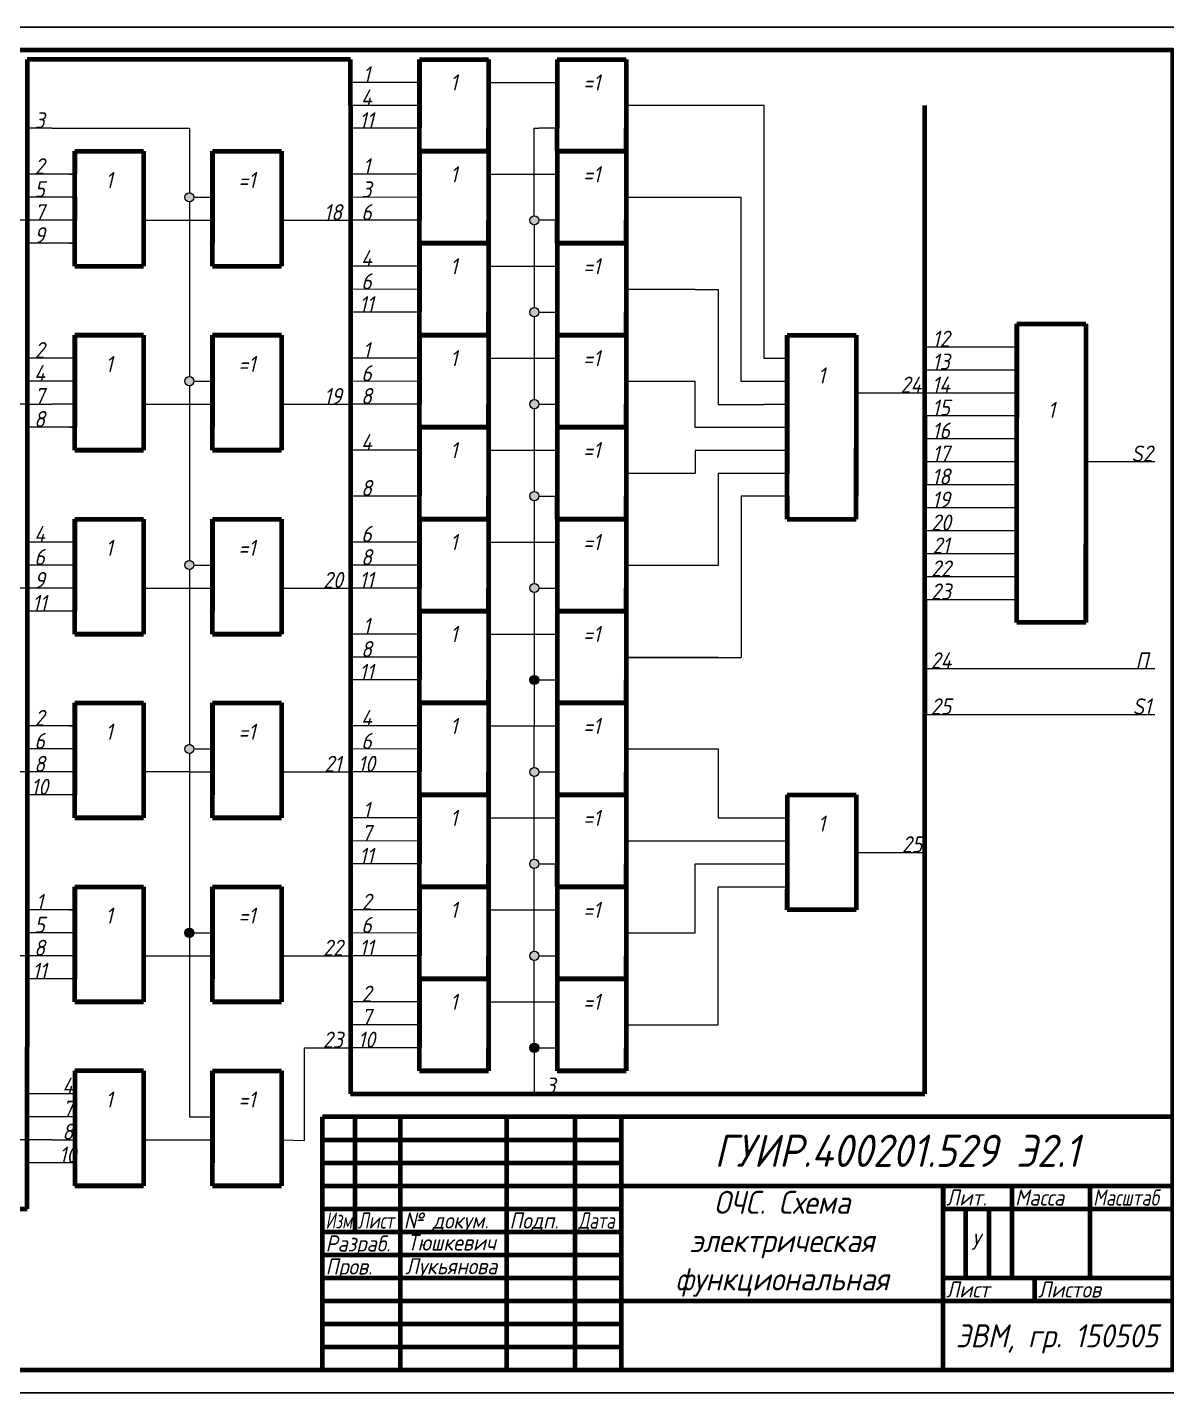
# Model space of a CAD drawing. Header units: millimetres. Extents: x -41 to 1158, y -278 to 531.
# Drawn here: x 166 to 413.9, y 0.1 to 297.1 of the extents above; entities that cross this region are included whole.
import ezdxf
from ezdxf.enums import TextEntityAlignment as Align

# ---------------------------------------------------------------- set-up
doc = ezdxf.new("R2010")
doc.units = ezdxf.units.MM
doc.header["$LTSCALE"] = 0.5
doc.layers.get('0').update_dxf_attribs({"lineweight": 60})
doc.layers.get('Defpoints').update_dxf_attribs({"color": 5})
doc.layers.add('4-текст', color=7, linetype='Continuous', true_color=0x00ad00)
doc.styles.get("Standard").update_dxf_attribs({"font": 'ISOCPEUI.TTF', "width": 0.9})

msp = doc.modelspace()

# ---------------------------------------------------------------- hatches: boundary and pattern name
at = {"lineweight": 100}
h = msp.add_hatch(color=256, dxfattribs=at)
h.dxf.hatch_style = 1
h.paths.add_polyline_path([(137.3, 180.16, 1), (135.3, 180.16, 1)])
h.paths.add_polyline_path([(137.3, 140.16, 1), (135.3, 140.16, 1)])
h.paths.add_polyline_path([(137.3, 220.16, 1), (135.3, 220.16, 1)])
h.paths.add_polyline_path([(137.3, 260.16, 1), (135.3, 260.16, 1)])
h.paths.add_polyline_path([(202.26, 260.16, 1), (200.26, 260.16, 1)])
h.paths.add_polyline_path([(202.26, 220.16, 1), (200.26, 220.16, 1)])
h.paths.add_polyline_path([(202.26, 180.16, 1), (200.26, 180.16, 1)])
h.paths.add_polyline_path([(202.26, 140.16, 1), (200.26, 140.16, 1)])
h.paths.add_polyline_path([(277.3, 135.16, 1), (275.3, 135.16, 1)])
h.paths.add_polyline_path([(277.3, 115.16, 1), (275.3, 115.16, 1)])
h.paths.add_polyline_path([(277.3, 95.16, 1), (275.3, 95.16, 1)])
h.paths.add_polyline_path([(277.3, 195.16, 1), (275.3, 195.16, 1)])
h.paths.add_polyline_path([(277.3, 175.16, 1), (275.3, 175.16, 1)])
h.paths.add_polyline_path([(275.3, 215.16, 1), (277.3, 215.16, 1)])
h.paths.add_polyline_path([(275.3, 235.16, 1), (277.3, 235.16, 1)])
h.paths.add_polyline_path([(275.3, 255.16, 1), (277.3, 255.16, 1)])
h = msp.add_hatch(color=256, dxfattribs=at)
h.dxf.hatch_style = 1
h.paths.add_polyline_path([(277.3, 155.16, 1), (275.3, 155.16, 1)])
h = msp.add_hatch(color=256, dxfattribs=at)
h.dxf.hatch_style = 1
h.paths.add_polyline_path([(202.26, 100.16, 1), (200.26, 100.16, 1)])
h = msp.add_hatch(color=256, dxfattribs=at)
h.dxf.hatch_style = 1
h.paths.add_polyline_path([(202.26, 100.16), (201.26, 100.16), (201.26, 99.16, 0.413871)])
h = msp.add_hatch(dxfattribs=at)
h.set_pattern_fill('ANGLE', color=256)
h.set_pattern_definition([(0, (0, 0), (0, 6.985), [5.08, -1.905]), (90, (0, 0), (-6.985, 4e-16), [5.08, -1.905])])
h.paths.add_polyline_path([(277.3, 75.16, 1), (275.3, 75.16, 1)])
h = msp.add_hatch(color=256, dxfattribs=at)
h.dxf.hatch_style = 1
h.paths.add_polyline_path([(275.3, 75.16, 1), (277.3, 75.16, 1)])

# ---------------------------------------------------------------- linework, layer by layer
for p, q in [((166.3, 290.16), (166, 290.16)), ((166, 290.16), (166, 280.16)), ((236.3, 290.16), (166.3, 290.16)), ((236.3, 280.16), (236.3, 290.16)), ((251.3, 290.16), (266.3, 290.16)), ((251.3, 270.16), (251.3, 290.16)), ((251.3, 290.16), (251.3, 286.91)), ((251.3, 290.16), (251.3, 285.16)), ((251.3, 290.16), (251.3, 285.16)), ((251.3, 290.16), (251.3, 285.16)), ((266.3, 290.16), (266.3, 270.16)), ((266.3, 290.16), (266.3, 280.13)), ((281.3, 290.16), (296.3, 290.16)), ((281.3, 290.16), (281.3, 285.16)), ((296.3, 290.16), (296.3, 270.16)), ((251.3, 285.16), (251.3, 280.16)), ((251.3, 285.16), (251.3, 280.16)), ((281.3, 285.16), (281.3, 275.16)), ((251.3, 280.16), (251.3, 283.41)), ((166, 280.16), (166, 90.37)), ((236.3, 280.16), (236.3, 97.38)), ((251.3, 280.16), (251.3, 275.16)), ((251.3, 280.16), (251.3, 275.16)), ((361.3, 65.17), (361.3, 280.16)), ((251.3, 273.41), (251.3, 276.91)), ((251.3, 270.16), (251.3, 275.16)), ((251.3, 270.16), (251.3, 273.41)), ((266.3, 270.16), (266.3, 275.16)), ((281.3, 270.16), (281.3, 275.16)), ((296.3, 270.16), (296.3, 275.16)), ((176.3, 270.16), (191.3, 270.16)), ((176.3, 245.16), (176.3, 270.16)), ((176.3, 270.16), (176.3, 265.16)), ((191.3, 270.16), (191.3, 257.66)), ((206.3, 270.16), (221.3, 270.16)), ((206.3, 245.16), (206.3, 270.16)), ((206.3, 270.16), (206.3, 265.66)), ((206.3, 270.16), (206.3, 257.66)), ((206.3, 270.16), (206.3, 265.16)), ((206.3, 270.16), (206.3, 265.16)), ((221.3, 270.16), (221.3, 258.66)), ((221.3, 270.16), (221.3, 258.66)), ((221.3, 270.16), (221.3, 257.66)), ((221.3, 270.16), (221.3, 257.66)), ((251.3, 270.16), (266.3, 270.16)), ((251.3, 250.16), (251.3, 270.16)), ((251.3, 270.16), (251.3, 266.91)), ((251.3, 270.16), (251.3, 265.16)), ((251.3, 270.16), (251.3, 265.16)), ((266.3, 270.16), (251.3, 270.16)), ((251.3, 270.16), (266.3, 270.16)), ((251.3, 270.16), (266.3, 270.16)), ((266.3, 270.16), (266.3, 250.16)), ((266.3, 270.16), (266.3, 260.13)), ((281.3, 270.16), (296.3, 270.16)), ((281.3, 270.16), (281.3, 265.16)), ((296.3, 270.16), (281.3, 270.16)), ((281.3, 270.16), (296.3, 270.16)), ((281.3, 270.16), (296.3, 270.16)), ((296.3, 270.16), (296.3, 250.16)), ((176.3, 260.16), (176.3, 265.16)), ((206.3, 265.16), (206.3, 260.16)), ((206.3, 265.16), (206.3, 260.16)), ((251.3, 265.16), (251.3, 260.16)), ((281.3, 265.16), (281.3, 210.16)), ((206.3, 257.66), (206.3, 262.16)), ((251.3, 260.16), (251.3, 263.41)), ((176.3, 260.16), (176.3, 255.16)), ((191.3, 258.66), (191.3, 256.66)), ((206.3, 260.16), (206.3, 260.99)), ((206.3, 260.16), (206.3, 255.16)), ((206.3, 260.16), (206.3, 255.16)), ((206.3, 260.16), (206.3, 255.16)), ((221.3, 258.66), (221.3, 256.66)), ((251.3, 260.16), (251.3, 255.16)), ((191.3, 256.66), (191.3, 245.16)), ((206.3, 257.66), (206.3, 253.16)), ((221.3, 256.66), (221.3, 245.16)), ((251.3, 253.41), (251.3, 256.91)), ((176.3, 250.16), (176.3, 255.16)), ((206.3, 255.16), (206.3, 250.16)), ((206.3, 255.16), (206.3, 250.16)), ((206.3, 250.16), (206.3, 255.16)), ((251.3, 250.16), (251.3, 255.16)), ((251.3, 250.16), (251.3, 253.41)), ((266.3, 250.16), (266.3, 255.16)), ((281.3, 250.16), (281.3, 255.16)), ((296.3, 250.16), (296.3, 255.16)), ((176.3, 245.16), (176.3, 249.66)), ((206.3, 245.16), (206.3, 249.66)), ((266.3, 250.16), (251.3, 250.16)), ((251.3, 250.16), (266.3, 250.16)), ((251.3, 250.16), (266.3, 250.16)), ((251.3, 230.16), (251.3, 250.16)), ((251.3, 250.16), (251.3, 246.91)), ((251.3, 250.16), (251.3, 245.16)), ((251.3, 250.16), (251.3, 245.16)), ((266.3, 250.16), (266.3, 230.16)), ((296.3, 250.16), (281.3, 250.16)), ((281.3, 250.16), (296.3, 250.16)), ((281.3, 250.16), (296.3, 250.16)), ((296.3, 250.16), (296.3, 230.16)), ((176.3, 245.16), (191.3, 245.16)), ((206.3, 245.16), (221.3, 245.16)), ((251.3, 245.16), (251.3, 240.16)), ((251.3, 240.16), (251.3, 243.41)), ((251.3, 240.16), (251.3, 235.16)), ((251.3, 233.41), (251.3, 236.91)), ((251.3, 230.16), (251.3, 235.16)), ((266.3, 230.16), (266.3, 235.16)), ((296.3, 230.16), (296.3, 235.16)), ((251.3, 230.16), (251.3, 233.41)), ((381.3, 227.66), (381.3, 232.66)), ((381.3, 232.66), (396.3, 232.66)), ((381.3, 232.66), (381.3, 215.66)), ((396.3, 232.66), (396.3, 172.66)), ((176.3, 230.16), (191.3, 230.16)), ((176.3, 205.16), (176.3, 230.16)), ((176.3, 230.16), (176.3, 225.66)), ((176.3, 230.16), (176.3, 217.66)), ((176.3, 230.16), (176.3, 225.16)), ((176.3, 230.16), (176.3, 225.16)), ((191.3, 230.16), (176.3, 230.16)), ((176.3, 230.16), (191.3, 230.16)), ((191.3, 230.16), (191.3, 218.66)), ((191.3, 230.16), (191.3, 218.66)), ((191.3, 230.16), (191.3, 217.66)), ((191.3, 230.16), (191.3, 217.66)), ((206.3, 230.16), (221.3, 230.16)), ((206.3, 205.16), (206.3, 230.16)), ((206.3, 230.16), (206.3, 225.66)), ((206.3, 230.16), (206.3, 217.66)), ((206.3, 230.16), (206.3, 225.16)), ((206.3, 230.16), (206.3, 225.16)), ((221.3, 230.16), (206.3, 230.16)), ((206.3, 230.16), (221.3, 230.16)), ((221.3, 230.16), (221.3, 218.66)), ((221.3, 230.16), (221.3, 218.66)), ((221.3, 230.16), (221.3, 217.66)), ((221.3, 230.16), (221.3, 217.66)), ((251.3, 230.16), (266.3, 230.16)), ((251.3, 210.16), (251.3, 230.16)), ((251.3, 230.16), (251.3, 226.91)), ((251.3, 230.16), (251.3, 225.16)), ((251.3, 230.16), (251.3, 225.16)), ((266.3, 230.16), (251.3, 230.16)), ((251.3, 230.16), (266.3, 230.16)), ((266.3, 230.16), (266.3, 210.16)), ((281.3, 230.16), (296.3, 230.16)), ((296.3, 230.16), (281.3, 230.16)), ((281.3, 230.16), (296.3, 230.16)), ((296.3, 230.16), (296.3, 210.16)), ((331.3, 230.16), (346.3, 230.16)), ((331.3, 195.16), (331.3, 230.16)), ((331.3, 230.16), (331.3, 224.91)), ((331.3, 230.16), (331.3, 212.66)), ((331.3, 230.16), (331.3, 223.16)), ((346.3, 230.16), (346.3, 195.16)), ((346.3, 230.16), (346.3, 212.66)), ((346.3, 230.16), (346.3, 212.66)), ((361.3, 222.66), (361.3, 227.66)), ((381.3, 167.66), (381.3, 227.66)), ((176.3, 225.16), (176.3, 220.16)), ((176.3, 225.16), (176.3, 220.16)), ((176.3, 220.16), (176.3, 225.16)), ((206.3, 225.16), (206.3, 220.16)), ((206.3, 225.16), (206.3, 220.16)), ((206.3, 220.16), (206.3, 225.16)), ((251.3, 225.16), (251.3, 220.16)), ((251.3, 220.16), (251.3, 223.41)), ((331.3, 224.91), (331.3, 216.16)), ((331.3, 223.16), (331.3, 219.66)), ((176.3, 217.66), (176.3, 222.16)), ((176.3, 220.16), (176.3, 215.16)), ((176.3, 220.16), (176.3, 215.16)), ((176.3, 220.16), (176.3, 215.16)), ((206.3, 217.66), (206.3, 222.16)), ((206.3, 220.16), (206.3, 215.16)), ((206.3, 220.16), (206.3, 215.16)), ((206.3, 220.16), (206.3, 215.16)), ((251.3, 220.16), (251.3, 215.16)), ((331.3, 220.08), (331.3, 215.08)), ((361.3, 217.66), (361.3, 222.66)), ((176.3, 217.66), (176.3, 213.16)), ((191.3, 218.66), (191.3, 216.66)), ((206.3, 217.66), (206.3, 213.16)), ((221.3, 218.66), (221.3, 216.66)), ((251.3, 213.41), (251.3, 216.91)), ((361.3, 212.66), (361.3, 217.66)), ((176.3, 215.16), (176.3, 210.16)), ((176.3, 215.16), (176.3, 210.16)), ((176.3, 210.16), (176.3, 215.16)), ((191.3, 216.66), (191.3, 205.16)), ((206.3, 215.16), (206.3, 210.16)), ((206.3, 215.16), (206.3, 210.16)), ((206.3, 210.16), (206.3, 215.16)), ((221.3, 216.66), (221.3, 205.16)), ((251.3, 210.16), (251.3, 215.16)), ((266.3, 210.16), (266.3, 215.16)), ((296.3, 210.16), (296.3, 215.16)), ((331.3, 215.08), (331.3, 210.08)), ((381.3, 215.66), (381.3, 212.16)), ((251.3, 210.16), (251.3, 213.41)), ((361.3, 212.66), (361.3, 207.66)), ((176.3, 205.16), (176.3, 209.66)), ((206.3, 205.16), (206.3, 209.66)), ((266.3, 210.16), (251.3, 210.16)), ((251.3, 210.16), (266.3, 210.16)), ((251.3, 210.16), (266.3, 210.16)), ((251.3, 210.16), (266.3, 210.16)), ((251.3, 190.16), (251.3, 210.16)), ((251.3, 210.16), (251.3, 206.91)), ((251.3, 210.16), (251.3, 205.16)), ((251.3, 210.16), (251.3, 205.16)), ((266.3, 210.16), (266.3, 190.16)), ((296.3, 210.16), (281.3, 210.16)), ((281.3, 210.16), (296.3, 210.16)), ((281.3, 210.16), (296.3, 210.16)), ((281.3, 210.16), (296.3, 210.16)), ((281.3, 210.16), (281.3, 205.16)), ((296.3, 210.16), (296.3, 190.16)), ((296.3, 210.16), (296.3, 200.16)), ((331.3, 210.08), (331.3, 205.08)), ((191.3, 205.16), (176.3, 205.16)), ((176.3, 205.16), (191.3, 205.16)), ((176.3, 205.16), (191.3, 205.16)), ((221.3, 205.16), (206.3, 205.16)), ((206.3, 205.16), (221.3, 205.16)), ((206.3, 205.16), (221.3, 205.16)), ((251.3, 205.16), (251.3, 200.16)), ((281.3, 205.16), (281.3, 150.16)), ((331.3, 205.08), (331.3, 200.08)), ((346.3, 202.16), (346.3, 205.66)), ((361.3, 207.66), (361.3, 202.66)), ((251.3, 200.16), (251.3, 203.41)), ((346.3, 195.16), (346.3, 202.16)), ((361.3, 202.66), (361.3, 197.66)), ((251.3, 200.16), (251.3, 195.16)), ((251.3, 193.41), (251.3, 196.91)), ((251.3, 190.16), (251.3, 195.16)), ((251.3, 190.16), (251.3, 193.41)), ((266.3, 190.16), (266.3, 195.16)), ((281.3, 190.16), (281.3, 195.16)), ((296.3, 190.16), (296.3, 195.16)), ((331.3, 195.16), (331.3, 190.16)), ((331.3, 190.16), (331.3, 195.16)), ((346.3, 190.16), (346.3, 195.16)), ((176.3, 165.16), (176.3, 190.16)), ((176.3, 190.16), (176.3, 185.66)), ((176.3, 190.16), (176.3, 177.66)), ((176.3, 190.16), (176.3, 185.16)), ((176.3, 190.16), (176.3, 185.16)), ((176.3, 190.16), (191.3, 190.16)), ((191.3, 190.16), (191.3, 178.66)), ((191.3, 190.16), (191.3, 178.66)), ((191.3, 190.16), (191.3, 177.66)), ((191.3, 190.16), (191.3, 177.66)), ((206.3, 165.16), (206.3, 190.16)), ((206.3, 190.16), (206.3, 185.66)), ((206.3, 190.16), (206.3, 177.66)), ((206.3, 190.16), (206.3, 185.16)), ((206.3, 190.16), (206.3, 185.16)), ((206.3, 190.16), (221.3, 190.16)), ((221.3, 190.16), (221.3, 178.66)), ((221.3, 190.16), (221.3, 178.66)), ((221.3, 190.16), (221.3, 177.66)), ((221.3, 190.16), (221.3, 177.66)), ((266.3, 190.16), (251.3, 190.16)), ((251.3, 190.16), (266.3, 190.16)), ((251.3, 190.16), (266.3, 190.16)), ((251.3, 170.16), (251.3, 190.16)), ((251.3, 190.16), (251.3, 186.91)), ((251.3, 190.16), (251.3, 185.16)), ((251.3, 190.16), (251.3, 185.16)), ((266.3, 190.16), (266.3, 170.16)), ((296.3, 190.16), (281.3, 190.16)), ((281.3, 190.16), (296.3, 190.16)), ((281.3, 190.16), (296.3, 190.16)), ((296.3, 190.16), (296.3, 170.16)), ((331.3, 190.16), (346.3, 190.16)), ((381.3, 184.66), (381.3, 188.16)), ((176.3, 185.16), (176.3, 180.16)), ((176.3, 185.16), (176.3, 180.16)), ((176.3, 180.16), (176.3, 185.16)), ((206.3, 185.16), (206.3, 180.16)), ((206.3, 185.16), (206.3, 180.16)), ((206.3, 180.16), (206.3, 185.16)), ((251.3, 185.16), (251.3, 180.16)), ((396.3, 167.66), (396.3, 184.66)), ((176.3, 177.66), (176.3, 182.16)), ((206.3, 177.66), (206.3, 182.16)), ((251.3, 180.16), (251.3, 183.41)), ((176.3, 180.16), (176.3, 175.16)), ((176.3, 180.16), (176.3, 175.16)), ((176.3, 180.16), (176.3, 175.16)), ((191.3, 178.66), (191.3, 176.66)), ((206.3, 180.16), (206.3, 175.16)), ((206.3, 180.16), (206.3, 175.16)), ((206.3, 180.16), (206.3, 175.16)), ((221.3, 178.66), (221.3, 176.66)), ((251.3, 180.16), (251.3, 175.16)), ((176.3, 177.66), (176.3, 173.16)), ((191.3, 176.66), (191.3, 165.16)), ((206.3, 177.66), (206.3, 173.16)), ((221.3, 176.66), (221.3, 165.16)), ((251.3, 173.41), (251.3, 176.91)), ((176.3, 175.16), (176.3, 170.16)), ((176.3, 175.16), (176.3, 170.16)), ((176.3, 175.16), (176.3, 175.16)), ((206.3, 175.16), (206.3, 170.16)), ((206.3, 175.16), (206.3, 170.16)), ((251.3, 170.16), (251.3, 175.16)), ((251.3, 170.16), (251.3, 173.41)), ((266.3, 170.16), (266.3, 175.16)), ((296.3, 170.16), (296.3, 175.16)), ((361.3, 172.66), (361.3, 157.66)), ((396.3, 172.66), (396.3, 167.66)), ((176.3, 165.16), (176.3, 169.66)), ((206.3, 165.16), (206.3, 169.66)), ((251.3, 170.16), (266.3, 170.16)), ((251.3, 150.16), (251.3, 170.16)), ((251.3, 170.16), (251.3, 166.91)), ((251.3, 170.16), (251.3, 165.16)), ((251.3, 170.16), (251.3, 165.16)), ((266.3, 170.16), (251.3, 170.16)), ((251.3, 170.16), (266.3, 170.16)), ((266.3, 170.16), (266.3, 150.16)), ((281.3, 170.16), (296.3, 170.16)), ((296.3, 170.16), (281.3, 170.16)), ((281.3, 170.16), (296.3, 170.16)), ((296.3, 170.16), (296.3, 150.16)), ((396.3, 167.66), (381.3, 167.66)), ((191.3, 165.16), (176.3, 165.16)), ((176.3, 165.16), (191.3, 165.16)), ((176.3, 165.16), (191.3, 165.16)), ((221.3, 165.16), (206.3, 165.16)), ((206.3, 165.16), (221.3, 165.16)), ((206.3, 165.16), (221.3, 165.16)), ((251.3, 165.16), (251.3, 160.16)), ((251.3, 160.16), (251.3, 163.41)), ((251.3, 160.16), (251.3, 155.16)), ((361.3, 157.66), (361.3, 147.66)), ((251.3, 153.41), (251.3, 156.91)), ((251.3, 150.16), (251.3, 155.16)), ((266.3, 150.16), (266.3, 155.16)), ((296.3, 150.16), (296.3, 155.16)), ((251.3, 150.16), (251.3, 153.41)), ((176.3, 125.16), (176.3, 150.16)), ((176.3, 150.16), (176.3, 145.66)), ((176.3, 150.16), (176.3, 137.66)), ((176.3, 150.16), (176.3, 145.16)), ((176.3, 150.16), (176.3, 145.16)), ((176.3, 150.16), (191.3, 150.16)), ((191.3, 150.16), (191.3, 138.66)), ((191.3, 150.16), (191.3, 138.66)), ((191.3, 150.16), (191.3, 137.66)), ((191.3, 150.16), (191.3, 137.66)), ((206.3, 125.16), (206.3, 150.16)), ((206.3, 150.16), (206.3, 145.66)), ((206.3, 150.16), (206.3, 137.66)), ((206.3, 150.16), (206.3, 145.16)), ((206.3, 150.16), (206.3, 145.16)), ((206.3, 150.16), (221.3, 150.16)), ((221.3, 150.16), (221.3, 138.66)), ((221.3, 150.16), (221.3, 138.66)), ((221.3, 150.16), (221.3, 137.66)), ((221.3, 150.16), (221.3, 137.66)), ((266.3, 150.16), (251.3, 150.16)), ((251.3, 150.16), (266.3, 150.16)), ((251.3, 150.16), (266.3, 150.16)), ((251.3, 150.16), (266.3, 150.16)), ((251.3, 150.16), (266.3, 150.16)), ((251.3, 130.16), (251.3, 150.16)), ((251.3, 150.16), (251.3, 146.91)), ((251.3, 150.16), (251.3, 145.16)), ((251.3, 150.16), (251.3, 145.16)), ((266.3, 150.16), (251.3, 150.16)), ((251.3, 150.16), (266.3, 150.16)), ((266.3, 150.16), (266.3, 130.16)), ((296.3, 150.16), (281.3, 150.16)), ((281.3, 150.16), (296.3, 150.16)), ((281.3, 150.16), (296.3, 150.16)), ((281.3, 150.16), (296.3, 150.16)), ((281.3, 150.16), (296.3, 150.16)), ((296.3, 150.16), (281.3, 150.16)), ((281.3, 150.16), (296.3, 150.16)), ((281.3, 150.16), (281.3, 130.16)), ((296.3, 150.16), (296.3, 130.16)), ((176.3, 145.16), (176.3, 140.16)), ((176.3, 145.16), (176.3, 140.16)), ((176.3, 145.16), (176.3, 140.16)), ((206.3, 145.16), (206.3, 140.16)), ((206.3, 145.16), (206.3, 140.16)), ((206.3, 145.16), (206.3, 140.16)), ((251.3, 145.16), (251.3, 140.16)), ((251.3, 140.16), (251.3, 143.41)), ((176.3, 137.66), (176.3, 142.16)), ((176.3, 140.16), (176.3, 135.16)), ((176.3, 140.16), (176.3, 135.16)), ((176.3, 140.16), (176.3, 135.16)), ((206.3, 137.66), (206.3, 142.16)), ((206.3, 140.16), (206.3, 135.16)), ((206.3, 140.16), (206.3, 135.16)), ((206.3, 140.16), (206.3, 135.16)), ((251.3, 140.16), (251.3, 135.16)), ((176.3, 137.66), (176.3, 133.16)), ((191.3, 138.66), (191.3, 136.66)), ((191.3, 136.66), (191.3, 125.16)), ((206.3, 137.66), (206.3, 133.16)), ((221.3, 138.66), (221.3, 136.66)), ((221.3, 136.66), (221.3, 125.16)), ((251.3, 133.41), (251.3, 136.91)), ((176.3, 135.16), (176.3, 130.16)), ((176.3, 135.16), (176.3, 130.16)), ((176.3, 135.16), (176.3, 130.16)), ((206.3, 135.16), (206.3, 130.16)), ((206.3, 135.16), (206.3, 130.16)), ((206.3, 135.16), (206.3, 130.16)), ((251.3, 130.16), (251.3, 135.16)), ((266.3, 130.16), (266.3, 135.16)), ((296.3, 130.16), (296.3, 135.16)), ((251.3, 130.16), (251.3, 133.41)), ((176.3, 125.16), (176.3, 129.66)), ((206.3, 125.16), (206.3, 129.66)), ((266.3, 130.16), (251.3, 130.16)), ((251.3, 130.16), (266.3, 130.16)), ((251.3, 130.16), (266.3, 130.16)), ((251.3, 130.16), (266.3, 130.16)), ((251.3, 110.16), (251.3, 130.16)), ((251.3, 130.16), (251.3, 126.91)), ((251.3, 130.16), (251.3, 125.16)), ((251.3, 130.16), (251.3, 125.16)), ((266.3, 130.16), (266.3, 110.16)), ((296.3, 130.16), (281.3, 130.16)), ((281.3, 130.16), (296.3, 130.16)), ((281.3, 130.16), (296.3, 130.16)), ((281.3, 130.16), (296.3, 130.16)), ((281.3, 130.16), (281.3, 125.16)), ((296.3, 130.16), (296.3, 110.16)), ((331.3, 130.16), (346.3, 130.16)), ((331.3, 130.16), (331.3, 125.16)), ((346.3, 130.16), (346.3, 118.66)), ((346.3, 130.16), (346.3, 118.66)), ((346.3, 130.16), (346.3, 117.66)), ((191.3, 125.16), (176.3, 125.16)), ((176.3, 125.16), (191.3, 125.16)), ((176.3, 125.16), (191.3, 125.16)), ((221.3, 125.16), (206.3, 125.16)), ((206.3, 125.16), (221.3, 125.16)), ((206.3, 125.16), (221.3, 125.16)), ((251.3, 125.16), (251.3, 120.16)), ((281.3, 125.16), (281.3, 70.16)), ((331.3, 125.16), (331.3, 120.16)), ((251.3, 120.16), (251.3, 123.41)), ((251.3, 120.16), (251.3, 115.16)), ((331.3, 120.16), (331.3, 115.16)), ((251.3, 113.41), (251.3, 116.91)), ((346.3, 118.66), (346.3, 116.66)), ((346.3, 116.66), (346.3, 105.16)), ((251.3, 110.16), (251.3, 115.16)), ((251.3, 110.16), (251.3, 113.41)), ((266.3, 110.16), (266.3, 115.16)), ((281.3, 110.16), (281.3, 115.16)), ((296.3, 110.16), (296.3, 115.16)), ((331.3, 115.16), (331.3, 110.16)), ((176.3, 85.16), (176.3, 110.16)), ((176.3, 110.16), (176.3, 105.66)), ((176.3, 110.16), (176.3, 97.66)), ((176.3, 110.16), (176.3, 105.16)), ((176.3, 110.16), (176.3, 105.16)), ((176.3, 110.16), (191.3, 110.16)), ((191.3, 110.16), (191.3, 98.66)), ((191.3, 110.16), (191.3, 98.66)), ((191.3, 110.16), (191.3, 97.66)), ((191.3, 110.16), (191.3, 97.66)), ((206.3, 85.16), (206.3, 110.16)), ((206.3, 110.16), (206.3, 105.66)), ((206.3, 110.16), (206.3, 97.66)), ((206.3, 110.16), (206.3, 105.16)), ((206.3, 110.16), (206.3, 105.16)), ((206.3, 110.16), (221.3, 110.16)), ((221.3, 110.16), (221.3, 98.66)), ((221.3, 110.16), (221.3, 98.66)), ((221.3, 110.16), (221.3, 97.66)), ((221.3, 110.16), (221.3, 97.66)), ((266.3, 110.16), (251.3, 110.16)), ((251.3, 110.16), (266.3, 110.16)), ((251.3, 110.16), (266.3, 110.16)), ((251.3, 90.16), (251.3, 110.16)), ((251.3, 110.16), (251.3, 106.91)), ((251.3, 110.16), (251.3, 105.16)), ((251.3, 110.16), (251.3, 105.16)), ((266.3, 110.16), (266.3, 90.16)), ((296.3, 110.16), (281.3, 110.16)), ((281.3, 110.16), (296.3, 110.16)), ((281.3, 110.16), (296.3, 110.16)), ((296.3, 110.16), (296.3, 90.16)), ((331.3, 110.16), (331.3, 105.16)), ((331.3, 105.16), (331.3, 109.66)), ((176.3, 105.16), (176.3, 100.16)), ((176.3, 105.16), (176.3, 100.16)), ((176.3, 105.16), (176.3, 100.16)), ((206.3, 105.16), (206.3, 100.16)), ((206.3, 105.16), (206.3, 100.16)), ((206.3, 105.16), (206.3, 100.16)), ((251.3, 105.16), (251.3, 100.16)), ((346.3, 105.16), (331.3, 105.16)), ((176.3, 97.66), (176.3, 102.16)), ((206.3, 97.66), (206.3, 102.16)), ((251.3, 100.16), (251.3, 103.41)), ((176.3, 100.16), (176.3, 95.16)), ((176.3, 100.16), (176.3, 95.16)), ((176.3, 100.16), (176.3, 95.16)), ((191.3, 98.66), (191.3, 96.66)), ((206.3, 100.16), (206.3, 95.16)), ((206.3, 100.16), (206.3, 95.16)), ((206.3, 100.16), (206.3, 95.16)), ((221.3, 98.66), (221.3, 96.66)), ((251.3, 100.16), (251.3, 95.16)), ((176.3, 97.66), (176.3, 93.16)), ((176.3, 95.16), (176.3, 90.16)), ((176.3, 95.16), (176.3, 90.16)), ((176.3, 95.16), (176.3, 90.16)), ((191.3, 96.66), (191.3, 85.16)), ((206.3, 97.66), (206.3, 93.16)), ((206.3, 95.16), (206.3, 90.16)), ((206.3, 95.16), (206.3, 90.16)), ((206.3, 95.16), (206.3, 90.16)), ((221.3, 96.66), (221.3, 85.16)), ((236.3, 97.38), (236.3, 70.16)), ((251.3, 93.41), (251.3, 96.91)), ((251.3, 90.16), (251.3, 95.16)), ((266.3, 90.16), (266.3, 95.16)), ((296.3, 90.16), (296.3, 95.16)), ((251.3, 90.16), (251.3, 93.41)), ((166, 90.37), (166, 85.37)), ((176.3, 85.16), (176.3, 89.66)), ((206.3, 85.16), (206.3, 89.66)), ((251.3, 90.16), (266.3, 90.16)), ((251.3, 70.16), (251.3, 90.16)), ((251.3, 90.16), (251.3, 86.91)), ((251.3, 90.16), (251.3, 85.16)), ((251.3, 90.16), (251.3, 85.16)), ((266.3, 90.16), (251.3, 90.16)), ((251.3, 90.16), (266.3, 90.16)), ((266.3, 90.16), (266.3, 70.16)), ((281.3, 90.16), (296.3, 90.16)), ((296.3, 90.16), (281.3, 90.16)), ((281.3, 90.16), (296.3, 90.16)), ((296.3, 90.16), (296.3, 70.16)), ((166, 85.37), (166, 80.37)), ((191.3, 85.16), (176.3, 85.16)), ((176.3, 85.16), (191.3, 85.16)), ((176.3, 85.16), (191.3, 85.16)), ((221.3, 85.16), (206.3, 85.16)), ((206.3, 85.16), (221.3, 85.16)), ((206.3, 85.16), (221.3, 85.16)), ((251.3, 85.16), (251.3, 80.16)), ((251.3, 80.16), (251.3, 83.41)), ((166, 80.37), (166, 75.37)), ((251.3, 80.16), (251.3, 75.16)), ((166, 65.16), (166, 75.37)), ((251.3, 73.41), (251.3, 76.91)), ((251.3, 70.16), (251.3, 75.16)), ((266.3, 70.16), (266.3, 75.16)), ((296.3, 70.16), (296.3, 75.16)), ((251.3, 70.16), (251.3, 73.41)), ((191.3, 70.16), (176.3, 70.16)), ((176.3, 70.16), (176.3, 45.16)), ((176.3, 70.16), (176.3, 57.66)), ((191.3, 70.16), (191.3, 58.66)), ((191.3, 70.16), (191.3, 58.66)), ((191.3, 70.16), (191.3, 57.66)), ((191.3, 70.16), (191.3, 57.66)), ((191.3, 70.16), (191.3, 55.16)), ((206.3, 45.16), (206.3, 70.16)), ((206.3, 70.16), (206.3, 65.66)), ((206.3, 70.16), (206.3, 57.66)), ((206.3, 70.16), (206.3, 65.16)), ((206.3, 70.16), (206.3, 65.16)), ((206.3, 70.16), (221.3, 70.16)), ((221.3, 70.16), (221.3, 58.66)), ((221.3, 70.16), (221.3, 58.66)), ((221.3, 70.16), (221.3, 57.66)), ((221.3, 70.16), (221.3, 57.66)), ((236.3, 70.16), (236.3, 65.17)), ((266.3, 70.16), (251.3, 70.16)), ((251.3, 70.16), (266.3, 70.16)), ((251.3, 70.16), (266.3, 70.16)), ((266.3, 70.16), (251.3, 70.16)), ((296.3, 70.16), (281.3, 70.16)), ((281.3, 70.16), (296.3, 70.16)), ((281.3, 70.16), (296.3, 70.16)), ((296.3, 70.16), (281.3, 70.16)), ((166, 40.16), (166, 65.16)), ((206.3, 65.16), (206.3, 60.16)), ((206.3, 65.16), (206.3, 60.16)), ((206.3, 65.16), (206.3, 60.16)), ((236.3, 65.17), (351.3, 65.17)), ((346.3, 65.17), (361.3, 65.17)), ((206.3, 57.66), (206.3, 62.16)), ((206.3, 60.16), (206.3, 55.16)), ((206.3, 60.16), (206.3, 55.16)), ((206.3, 60.16), (206.3, 55.16)), ((206.3, 55.16), (206.3, 60.16)), ((206.3, 60.16), (206.3, 55.16)), ((191.3, 58.66), (191.3, 56.66)), ((191.3, 56.66), (191.3, 45.16)), ((206.3, 57.66), (206.3, 53.16)), ((221.3, 58.66), (221.3, 56.66)), ((221.3, 56.66), (221.3, 45.16)), ((206.3, 55.16), (206.3, 50.16)), ((206.3, 55.16), (206.3, 50.16)), ((206.3, 55.16), (206.3, 50.16)), ((206.3, 45.16), (206.3, 49.66)), ((191.3, 45.16), (176.3, 45.16)), ((176.3, 45.16), (191.3, 45.16)), ((176.3, 45.16), (191.3, 45.16)), ((221.3, 45.16), (206.3, 45.16)), ((206.3, 45.16), (221.3, 45.16)), ((206.3, 45.16), (221.3, 45.16)), ((106.3, 40.16), (166, 40.16))]:
    msp.add_line(p, q, dxfattribs=at)
at = {"lineweight": 20}
for p, q in [((246.3, 285.16), (236.3, 285.16)), ((251.3, 285.16), (246.3, 285.16)), ((266.3, 285.16), (281.3, 285.16)), ((246.3, 280.16), (236.3, 280.16)), ((251.3, 280.16), (246.3, 280.16)), ((326.3, 280.12), (296.3, 280.12)), ((326.3, 265.12), (326.3, 280.12)), ((171.3, 275.16), (166, 275.16)), ((171.3, 275.16), (201.26, 275.16)), ((201.26, 275.16), (201.26, 261.16)), ((246.3, 275.16), (236.3, 275.16)), ((251.3, 275.16), (246.3, 275.16)), ((276.3, 274.16), (276.3, 275.16)), ((276.3, 275.16), (277.3, 275.16)), ((276.3, 256.16), (276.3, 274.16)), ((276.3, 274.16), (276.3, 274.16)), ((281.3, 275.16), (277.3, 275.16)), ((176.3, 270.16), (176.3, 265.66)), ((176.3, 270.16), (176.3, 257.66)), ((176.3, 270.16), (176.3, 265.16)), ((191.3, 270.16), (191.3, 258.66)), ((191.3, 270.16), (191.3, 258.66)), ((191.3, 270.16), (191.3, 257.66)), ((171.3, 265.16), (166, 265.16)), ((176.3, 265.16), (171.3, 265.16)), ((176.3, 265.16), (171.3, 265.16)), ((175.14, 265.16), (176.3, 265.16)), ((176.3, 265.16), (175.14, 265.16)), ((176.3, 265.16), (176.3, 260.16)), ((176.3, 265.16), (176.3, 260.16)), ((251.3, 265.16), (236.3, 265.16)), ((266.3, 265.16), (281.3, 265.16)), ((326.3, 225.12), (326.3, 265.12)), ((176.3, 257.66), (176.3, 262.16)), ((166.3, 260.16), (166, 260.16)), ((171.3, 260.16), (166.3, 260.16)), ((176.3, 260.16), (171.3, 260.16)), ((176.3, 260.16), (171.3, 260.16)), ((176.3, 260.16), (176.3, 255.16)), ((176.3, 260.16), (176.3, 255.16)), ((201.26, 259.16), (201.26, 221.16)), ((202.26, 260.16), (206.3, 260.16)), ((251.3, 260.16), (236.3, 260.12)), ((321.3, 260.08), (296.3, 260.08)), ((321.3, 220.08), (321.3, 260.08)), ((176.3, 257.66), (176.3, 253.16)), ((166, 255.16), (156.3, 255.16)), ((171.3, 255.16), (166, 255.16)), ((176.3, 255.16), (171.3, 255.16)), ((176.3, 255.16), (176.3, 250.16)), ((176.3, 255.16), (176.3, 250.16)), ((191.3, 255.16), (206.3, 255.16)), ((221.3, 255.16), (236.3, 255.16)), ((251.3, 255.16), (236.3, 255.16)), ((276.3, 254.16), (276.3, 236.16)), ((281.3, 255.16), (277.3, 255.16)), ((172, 250.16), (166, 250.16)), ((176.3, 250.16), (171.3, 250.16)), ((175.14, 250.16), (176.3, 250.16)), ((251.3, 245.16), (236.3, 245.16)), ((266.3, 245.16), (281.3, 245.16)), ((251.3, 240.16), (236.3, 240.12)), ((311.3, 240.08), (296.3, 240.08)), ((311.3, 240.08), (316.3, 240.08)), ((316.3, 240.08), (316.3, 215.08)), ((251.3, 235.16), (236.3, 235.16)), ((277.3, 235.16), (281.3, 235.16)), ((276.3, 234.16), (276.3, 216.16)), ((361.3, 227.66), (371.3, 227.66)), ((371.3, 227.66), (381.3, 227.66)), ((171.3, 225.16), (166, 225.16)), ((176.3, 225.16), (171.3, 225.16)), ((176.3, 225.16), (175.14, 225.16)), ((251.3, 225.16), (236.3, 225.16)), ((266.3, 225.16), (281.3, 225.16)), ((331.3, 225.12), (326.3, 225.12)), ((171.3, 220.16), (166, 220.16)), ((176.3, 220.16), (171.3, 220.16)), ((202.26, 220.16), (206.3, 220.16)), ((251.3, 220.16), (236.3, 220.12)), ((311.3, 220.08), (296.3, 220.08)), ((311.3, 210.08), (311.3, 220.08)), ((326.3, 220.08), (321.3, 220.08)), ((331.3, 220.08), (326.3, 220.08)), ((361.3, 222.66), (381.3, 222.66)), ((201.26, 219.16), (201.26, 181.16)), ((346.3, 217.66), (361.3, 217.66)), ((361.3, 217.66), (381.3, 217.66)), ((166.3, 215.16), (156.3, 215.16)), ((166, 215.16), (171.3, 215.16)), ((176.3, 215.16), (171.3, 215.16)), ((191.3, 215.16), (206.3, 215.16)), ((221.3, 215.16), (236.3, 215.16)), ((251.3, 215.16), (236.3, 215.16)), ((276.3, 214.16), (276.3, 196.16)), ((277.3, 215.16), (281.3, 215.16)), ((316.3, 215.08), (326.3, 215.08)), ((331.3, 215.08), (326.3, 215.08)), ((361.3, 212.66), (381.3, 212.66)), ((171.3, 210.16), (166, 210.16)), ((176.3, 210.16), (171.3, 210.16)), ((175.14, 210.16), (176.3, 210.16)), ((326.3, 210.08), (311.3, 210.08)), ((331.3, 210.08), (326.3, 210.08)), ((251.3, 205.16), (236.3, 205.16)), ((266.3, 205.16), (281.3, 205.16)), ((316.3, 205.08), (311.3, 205.08)), ((311.3, 205.08), (311.3, 200.16)), ((321.3, 205.08), (316.3, 205.08)), ((326.3, 205.08), (321.3, 205.08)), ((331.3, 205.08), (326.3, 205.08)), ((361.3, 207.66), (381.3, 207.66)), ((361.3, 202.66), (381.3, 202.66)), ((396.3, 202.66), (411.3, 202.66)), ((296.3, 200.16), (311.3, 200.16)), ((321.3, 200.08), (316.3, 200.08)), ((316.3, 200.08), (316.3, 180.08)), ((326.3, 200.08), (321.3, 200.08)), ((331.3, 200.08), (326.3, 200.08)), ((361.3, 197.66), (381.3, 197.66)), ((251.3, 195.16), (236.3, 195.16)), ((276.3, 194.16), (276.3, 176.16)), ((277.3, 195.16), (281.3, 195.16)), ((326.3, 195.16), (321.3, 195.16)), ((321.3, 195.16), (321.3, 160.16)), ((331.3, 195.16), (326.3, 195.16)), ((361.3, 192.66), (381.3, 192.66)), ((361.3, 187.66), (381, 187.66)), ((171.3, 185.16), (166, 185.16)), ((176.3, 185.16), (171.3, 185.16)), ((176.3, 185.16), (175.14, 185.15)), ((251.3, 185.16), (236.3, 185.16)), ((266.3, 185.16), (281.3, 185.16)), ((361.3, 182.66), (381.3, 182.66)), ((171.3, 180.16), (166, 180.16)), ((176.3, 180.16), (171.3, 180.16)), ((201.26, 179.16), (201.26, 141.16)), ((202.26, 180.16), (206.3, 180.16)), ((251.3, 180.16), (236.3, 180.12)), ((311.3, 180.08), (296.3, 180.08)), ((316.3, 180.08), (311.3, 180.08)), ((361.3, 177.66), (381.3, 177.66)), ((166.3, 175.16), (156.3, 175.16)), ((171.3, 175.16), (166, 175.16)), ((176.3, 175.16), (171.3, 175.16)), ((191.3, 175.16), (206.3, 175.16)), ((221.3, 175.16), (236.3, 175.16)), ((251.3, 175.16), (236.3, 175.16)), ((276.3, 174.16), (276.3, 156.16)), ((277.3, 175.16), (281.3, 175.16)), ((361.3, 172.66), (381.3, 172.66)), ((171.3, 170.16), (166, 170.16)), ((176.3, 170.16), (171.3, 170.16)), ((251.3, 165.16), (236.3, 165.16)), ((266.3, 165.16), (281.3, 165.16)), ((251.3, 160.16), (236.3, 160.12)), ((316.3, 160.08), (296.3, 160.08)), ((296.3, 160.08), (321.3, 160.08)), ((321.3, 160.08), (321.3, 160.16)), ((361.3, 157.66), (411.3, 157.66)), ((251.3, 155.16), (236.3, 155.16)), ((277.3, 155.16), (281.3, 155.16)), ((276.3, 154.16), (276.3, 145.16)), ((361.3, 147.66), (411.3, 147.66)), ((171.3, 145.16), (166, 145.16)), ((176.3, 145.16), (171.3, 145.16)), ((175.14, 145.16), (176.3, 145.16)), ((251.3, 145.16), (236.3, 145.16)), ((266.3, 145.16), (281.3, 145.16)), ((276.3, 136.16), (276.3, 145.16)), ((166.3, 140.16), (166, 140.16)), ((171.3, 140.16), (166.3, 140.16)), ((176.3, 140.16), (171.3, 140.16)), ((202.26, 140.16), (206.3, 140.16)), ((251.3, 140.16), (236.3, 140.12)), ((296.3, 140.16), (316.3, 140.16)), ((316.3, 140.16), (316.3, 125.16)), ((201.26, 139.16), (201.26, 101.16)), ((166.3, 135.16), (156.3, 135.16)), ((171.3, 135.16), (166, 135.16)), ((176.3, 135.16), (171.3, 135.16)), ((201.3, 135.16), (191.3, 135.16)), ((201.3, 135.16), (206.3, 135.16)), ((221.3, 135.16), (236.3, 135.16)), ((251.3, 135.16), (236.3, 135.16)), ((276.3, 116.16), (276.3, 134.16)), ((277.3, 135.16), (281.3, 135.16)), ((171.3, 130.16), (166, 130.16)), ((176.3, 130.16), (171.3, 130.16)), ((176.3, 130.16), (175.14, 130.16)), ((251.3, 125.16), (236.3, 125.16)), ((266.3, 125.16), (281.3, 125.16)), ((316.3, 125.16), (331.3, 125.16)), ((251.3, 120.16), (236.3, 120.12)), ((296.3, 120.16), (331.3, 120.16)), ((346.3, 117.66), (356.3, 117.66)), ((356.3, 117.66), (361.3, 117.66)), ((251.3, 115.16), (236.3, 115.16)), ((276.3, 96.16), (276.3, 114.16)), ((277.3, 115.16), (281.3, 115.16)), ((311.3, 100.16), (311.3, 115.16)), ((311.3, 115.16), (331.3, 115.16)), ((316.3, 80.16), (316.3, 110.16)), ((316.3, 110.16), (331.3, 110.16)), ((171.3, 105.16), (166, 105.16)), ((176.3, 105.16), (171.3, 105.16)), ((175.14, 105.16), (176.3, 105.16)), ((251.3, 105.16), (236.3, 105.16)), ((266.3, 105.16), (281.3, 105.16)), ((171.3, 100.16), (166, 100.16)), ((176.3, 100.16), (171.3, 100.16)), ((201.26, 99.16), (201.3, 60.16)), ((202.26, 100.16), (206.3, 100.16)), ((251.3, 100.16), (236.3, 100.12)), ((296.3, 100.16), (311.3, 100.16)), ((166.3, 95.16), (156.3, 95.16)), ((171.3, 95.16), (166, 95.16)), ((176.3, 95.16), (171.3, 95.16)), ((191.3, 95.16), (206.3, 95.16)), ((221.3, 95.16), (236.3, 95.16)), ((251.3, 95.16), (236.3, 95.16)), ((277.3, 95.16), (281.3, 95.16)), ((276.3, 76.16), (276.3, 94.16)), ((171.3, 90.16), (166, 90.16)), ((176.3, 90.16), (171.3, 90.16)), ((176.3, 90.16), (175.14, 90.16)), ((251.3, 85.16), (236.3, 85.16)), ((266.3, 85.16), (281.3, 85.16)), ((251.3, 80.16), (236.3, 80.12)), ((296.3, 80.16), (316.3, 80.16)), ((226.3, 54.99), (226.3, 75.16)), ((226.3, 75.16), (236.3, 75.16)), ((251.3, 75.16), (236.3, 75.16)), ((277.3, 75.16), (281.3, 75.16)), ((276.3, 74.16), (276.3, 65.17)), ((171.3, 65.16), (166, 65.16)), ((176.3, 65.16), (171.3, 65.16)), ((171.3, 60.16), (166, 60.16)), ((176.3, 60.16), (171.3, 60.16)), ((201.3, 60.16), (206.3, 60.16)), ((166.3, 55.16), (156.3, 55.16)), ((171.3, 55.16), (156.3, 55.16)), ((171.3, 55.16), (176.3, 55.16)), ((191.3, 55.16), (206.3, 55.16)), ((191.3, 55.16), (206.3, 55.16)), ((221.3, 55.16), (226.3, 54.99)), ((171.3, 50.16), (166, 50.16)), ((176.3, 50.16), (171.3, 50.16))]:
    msp.add_line(p, q, dxfattribs=at)
at = {"lineweight": 70}
for p, q in [((415.22, 60.13), (230.22, 60.13)), ((230.22, 5.13), (230.22, 60.13)), ((237.22, 60.13), (237.22, 35.13)), ((247.22, 5.13), (247.22, 60.13)), ((270.22, 60.13), (270.22, 5.13)), ((285.22, 5.13), (285.22, 60.13)), ((295.22, 60.13), (295.22, 5.13)), ((230.22, 55.13), (295.22, 55.13)), ((230.22, 50.13), (295.22, 50.13)), ((230.22, 45.13), (295.22, 45.13)), ((295.22, 45.13), (415.22, 45.13)), ((365.22, 5.13), (365.22, 45.13)), ((365.22, 45.13), (365.22, 40.13)), ((380.22, 45.13), (380.22, 25.13)), ((397.22, 25.13), (397.22, 45.13)), ((230.22, 40.13), (295.22, 40.13)), ((365.22, 40.13), (415.22, 40.13)), ((370.22, 25.13), (370.22, 40.13)), ((375.22, 40.13), (375.22, 25.13)), ((230.22, 35.13), (295.22, 35.13)), ((230.22, 30.13), (295.22, 30.13)), ((230.22, 25.13), (295.22, 25.13)), ((365.22, 25.13), (415.22, 25.13)), ((385.22, 20.13), (385.22, 25.13)), ((230.22, 20.13), (295.22, 20.13)), ((295.22, 20.13), (415.22, 20.13)), ((230.22, 15.13), (295.22, 15.13)), ((230.22, 10.13), (295.22, 10.13))]:
    msp.add_line(p, q, dxfattribs=at)
msp.add_lwpolyline([(20.22, 5.13), (415.22, 5.13), (415.22, 292.13), (20.22, 292.13)], close=True, dxfattribs=at)
at = {"lineweight": 20}
for centre in [(201.26, 260.16), (276.3, 255.16), (276.3, 235.16), (201.26, 220.16), (276.3, 215.16), (276.3, 195.16), (201.26, 180.16), (276.3, 175.16), (276.3, 155.16), (201.26, 140.16), (276.3, 135.16), (276.3, 115.16), (201.26, 100.16), (276.3, 95.16), (276.3, 75.16)]:
    msp.add_circle(centre, 1, dxfattribs=at)
at = {"layer": 'Defpoints'}
msp.add_lwpolyline([(0.22, 0.13), (420.22, 0.13), (420.22, 297.13), (0.22, 297.13)], close=True, dxfattribs=at)

# ---------------------------------------------------------------- texts
at = {"lineweight": 70, "width": 0.863386}
msp.add_text('ЭВМ, гр. 150505', height=5, dxfattribs=at).set_placement((368, 10), (412, 10), align=Align.FIT)
at = {"lineweight": 100, "char_height": 3.5, "attachment_point": 1}
for s, width, heights, insert in [('\\pxqc;1', 7, [0], (236.3, 288.66)), ('\\pxqc;1', 15, [0], (251.3, 286.91)), ('\\pxqc;=1', 15, [0], (281.3, 286.91)), ('\\pxqc;4', 7, [0], (236.3, 283.62)), ('\\pxqc;3', 7, [0], (165.17, 278.66)), ('\\pxqc;11', 7, [0], (236.3, 278.66)), ('\\pxqc;1', 7, [0], (236.3, 268.66)), ('\\pxqc;=1', 15, [0], (206.3, 265.66)), ('\\pxqc;1', 15, [0], (251.3, 266.91)), ('\\pxqc;=1', 15, [0], (281.3, 266.91)), ('\\pxqc;3', 7, [0], (236.3, 263.62)), ('\\pxqc;18', 7, [0], (229, 258.66)), ('\\pxqc;6', 7, [0], (236.3, 258.66)), ('\\pxqc;4', 7, [0], (236.3, 248.66)), ('\\pxqc;1', 15, [0], (251.3, 246.91)), ('\\pxqc;=1', 15, [0], (281.3, 246.91)), ('\\pxqc;6', 7, [0], (236.3, 243.62)), ('\\pxqc;11', 7, [0], (236.3, 238.66)), ('\\pxqc;12', 7, [0], (361.3, 231.16)), ('\\pxqc;1', 7, [0], (236.3, 228.66)), ('\\pxqc;1', 15, [0], (251.3, 226.91)), ('\\pxqc;=1', 15, [0], (281.3, 226.91)), ('\\pxqc;13', 7, [0], (361.3, 226.16)), ('\\pxqc;1', 15, [0], (176.3, 225.66)), ('\\pxqc;=1', 15, [0], (206.3, 225.66)), ('\\pxqc;6', 7, [0], (236.3, 223.62)), ('\\pxqc;1', 15, [0], (331.3, 223.16)), ('24', 7, [0], (356, 221.16)), ('\\pxqc;14', 7, [0], (361.3, 221.16)), ('\\pxqc;19', 7, [0], (229, 218.66)), ('\\pxqc;8', 7, [0], (236.3, 218.66)), ('\\pxqc;15', 7, [3.5], (361.3, 216.16)), ('\\pxqc;1', 15, [0], (381.3, 215.66)), ('\\pxqc;16', 7, [0], (361.3, 211.16)), ('\\pxqc;4', 7, [0], (236.3, 208.66)), ('\\pxqc;1', 15, [0], (251.3, 206.91)), ('\\pxqc;=1', 15, [0], (281.3, 206.91)), ('\\pxqc;17', 7, [3.55], (361.3, 206.16)), ('\\pxqc;S2', 7, [0], (405, 206.16)), ('\\pxqc;18', 7, [0], (361.3, 201.16)), ('\\pxqc;8', 7, [0], (236.3, 198.66)), ('\\pxqc;19', 7, [0], (361.3, 196.16)), ('\\pxqc;20', 7, [0], (361.3, 191.16)), ('\\pxqc;6', 7, [0], (236.3, 188.66)), ('\\pxqc;1', 15, [0], (176.3, 185.66)), ('\\pxqc;=1', 15, [0], (206.3, 185.66)), ('\\pxqc;1', 15, [0], (251.3, 186.91)), ('\\pxqc;=1', 15, [0], (281.3, 186.91)), ('\\pxqc;21', 7, [0], (361.3, 186.16)), ('\\pxqc;8', 7, [0], (236.3, 183.62)), ('\\pxqc;20', 7, [0], (229, 178.66)), ('\\pxqc;11', 7, [0], (236.3, 178.66)), ('\\pxqc;22', 7, [0], (361.3, 181.16)), ('\\pxqc;23', 7, [0], (361.3, 176.16)), ('\\pxqc;1', 7, [0], (236.3, 168.66)), ('\\pxqc;1', 15, [0], (251.3, 166.91)), ('\\pxqc;=1', 15, [0], (281.3, 166.91)), ('\\pxqc;8', 7, [3.5], (236.3, 163.62)), ('\\pxqc;24', 7, [0], (361.3, 161.16)), ('\\pxqc;П', 7, [0], (405, 161.16)), ('\\pxqc;11', 7, [0], (236.3, 158.66)), ('\\pxqc;4', 7, [0], (236.3, 148.66)), ('\\pxqc;25', 7, [0], (361.3, 151.16)), ('\\pxqc;S1', 7, [0], (405, 151.16)), ('\\pxqc;1', 15, [0], (176.3, 145.66)), ('\\pxqc;=1', 15, [0], (206.3, 145.66)), ('\\pxqc;1', 15, [0], (251.3, 146.91)), ('\\pxqc;=1', 15, [0], (281.3, 146.91)), ('\\pxqc;6', 7, [0], (236.3, 143.62)), ('\\pxqc;21', 7, [0], (229, 138.66)), ('\\pxqc;10', 7, [0], (236.3, 138.66)), ('\\pxqc;1', 7, [0], (236.3, 128.66)), ('\\pxqc;1', 15, [0], (251.3, 126.91)), ('\\pxqc;=1', 15, [0], (281.3, 126.91)), ('\\pxqc;1', 15, [0], (331.3, 125.66)), ('\\pxqc;7', 7, [0], (236.3, 123.62)), ('\\pxqc;25', 7, [0], (355, 121.16)), ('\\pxqc;11', 7, [0], (236.3, 118.66)), ('\\pxqc;2', 7, [0], (236.3, 108.66)), ('\\pxqc;1', 15, [0], (176.3, 105.66)), ('\\pxqc;=1', 15, [0], (206.3, 105.66)), ('\\pxqc;1', 15, [0], (251.3, 106.91)), ('\\pxqc;=1', 15, [0], (281.3, 106.91)), ('\\pxqc;6', 7, [0], (236.3, 103.62)), ('\\pxqc;22', 7, [0], (229, 98.66)), ('\\pxqc;11', 7, [0], (236.3, 98.66)), ('\\pxqc;2', 7, [0], (236.3, 88.66)), ('\\pxqc;1', 15, [0], (251.3, 86.91)), ('\\pxqc;=1', 15, [0], (281.3, 86.91)), ('\\pxqc;7', 7, [0], (236.3, 83.62)), ('\\pxqc;23', 7, [0], (229, 78.66)), ('\\pxqc;10', 7, [0], (236.3, 78.66)), ('\\pxqc;4', 7, [0], (171.3, 68.66)), ('\\pxqc;3', 7, [0], (276.3, 68.67)), ('\\pxqc;1', 15, [0], (176.3, 65.66)), ('\\pxqc;=1', 15, [0], (206.3, 65.66)), ('\\pxqc;7', 7, [0], (171.3, 63.66)), ('\\pxqc;8', 7, [0], (171.3, 58.66)), ('\\pxqc;10', 7, [0], (171.3, 53.66))]:
    msp.add_mtext_dynamic_manual_height_columns(s, width=width, gutter_width=25, heights=heights, dxfattribs=dict(at, insert=insert))
at = {"lineweight": 20, "char_height": 3.5, "attachment_point": 1}
for s, width, insert in [('\\pxqc;2', 7, (165.17, 268.66)), ('\\pxqc;1', 15, (176.3, 265.66)), ('\\pxqc;5', 7, (165.17, 263.66)), ('\\pxqc;7', 7, (165.17, 258.66)), ('\\pxqc;9', 7, (165.17, 253.66)), ('\\pxqc;2', 7, (165.17, 228.66)), ('\\pxqc;4', 7, (165.17, 223.66)), ('\\pxqc;7', 7, (165.17, 218.66)), ('\\pxqc;8', 7, (165.17, 213.66)), ('\\pxqc;4', 7, (165.17, 188.66)), ('\\pxqc;6', 7, (165.17, 183.66)), ('\\pxqc;9', 7, (165.17, 178.66)), ('\\pxqc;11', 7, (165.17, 173.66)), ('\\pxqc;2', 7, (165.17, 148.66)), ('\\pxqc;6', 7, (165.17, 143.66)), ('\\pxqc;8', 7, (165.17, 138.66)), ('\\pxqc;10', 7, (165.17, 133.66)), ('\\pxqc;1', 7, (165.17, 108.66)), ('\\pxqc;5', 7, (165.17, 103.66)), ('\\pxqc;8', 7, (165.17, 98.66)), ('\\pxqc;11', 7, (165.17, 93.66))]:
    msp.add_mtext_dynamic_manual_height_columns(s, width=width, gutter_width=25, heights=[0], dxfattribs=dict(at, insert=insert))
at = {"lineweight": 70, "attachment_point": 1}
for s, width, insert, char_height in [('\\pxqc;ГУИР.400201.529 Э2.1', 120, (295.22, 56.25), 7), ('\\pxqc;ОЧС. Схема электрическая функциональная', 70, (295.22, 44.04), 5), ('Тюшкевич', 23, (248.69, 34.55), 3.5), ('У', 5, (371.33, 34.71), 3.5), ('Лукьянова', 23, (248.25, 29.4), 3.5)]:
    msp.add_mtext_dynamic_manual_height_columns(s, width=width, gutter_width=25, heights=[0], dxfattribs=dict(at, insert=insert, char_height=char_height))
at = {"layer": '4-текст', "lineweight": 70}
for s, width, p in [('Лит.', 0.9, (365.89, 40.84)), ('Масса', 0.9, (380.89, 40.84)), ('Масштаб', 0.8, (397.89, 40.84)), ('Изм.', 0.7, (230.89, 35.84)), ('Лист', 0.75, (237.89, 35.84)), ('№ докум.', 0.9, (247.89, 35.84)), ('Подп.', 0.9, (270.89, 35.84)), ('Дата', 0.75, (285.89, 35.84)), ('Разраб.', 0.9, (230.89, 30.84)), ('Пров.', 0.9, (230.89, 25.84)), ('Лист', 0.9, (365.89, 20.84)), ('Листов', 0.9, (385.89, 20.84))]:
    msp.add_text(s, height=3.5, dxfattribs=dict(at, width=width)).set_placement(p)

doc.saveas('drawing.dxf')
